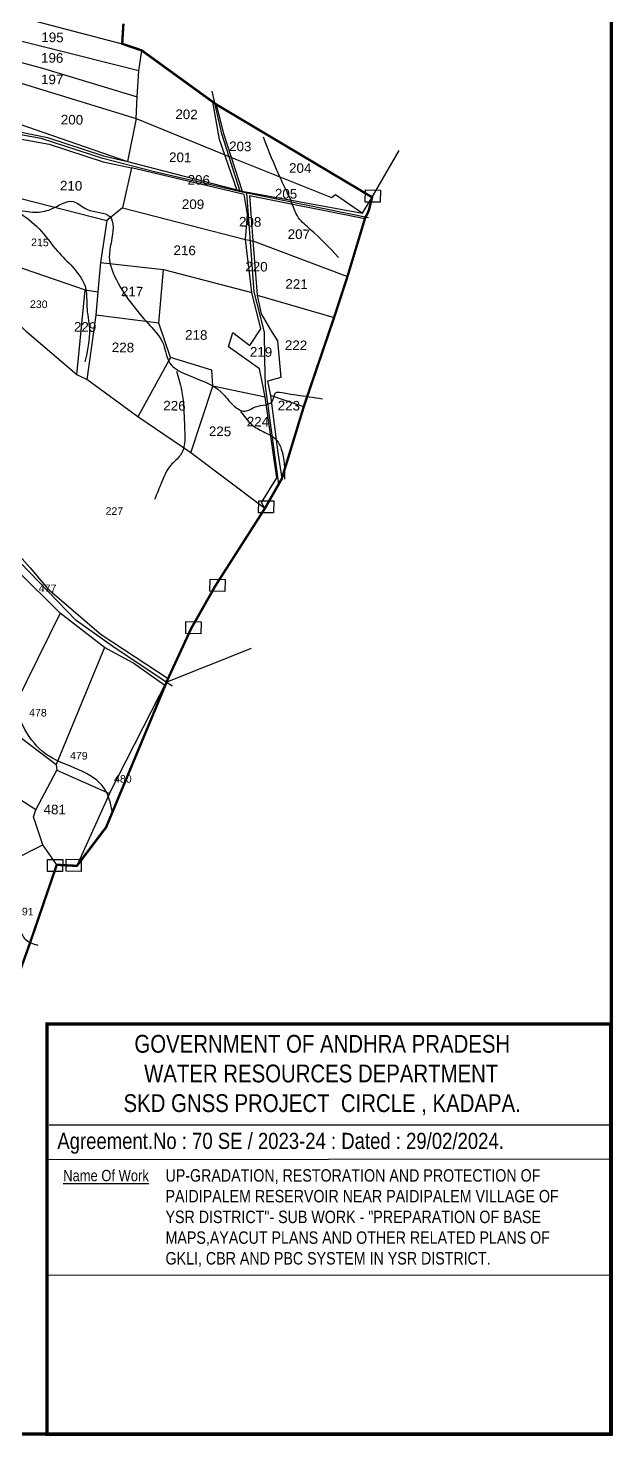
# Model space of a CAD drawing. Header units: inches. Extents: x 188154 to 219324, y 1610300 to 1617572.
# Drawn here: x 191825 to 193065, y 1611295 to 1614279 of the extents above; entities that cross this region are included whole.
import ezdxf
from ezdxf.enums import TextEntityAlignment as Align

# ---------------------------------------------------------------- set-up
doc = ezdxf.new("R2010")
doc.units = ezdxf.units.IN
doc.header["$LTSCALE"] = 15
doc.header["$MEASUREMENT"] = 0
for name, color, linetype in [('FRAME 025', 7, 'Continuous'), ('PAPER SIZE', 5, 'Continuous'), ('PLOTS', 7, 'Continuous'), ('PLOTS NO', 7, 'Continuous'), ('ROAD', 1, 'Continuous'), ('STREAM', 4, 'Continuous'), ('TITLEBLOCK', 7, 'Continuous'), ('VILLAGE BOUNDARY STONES', 1, 'Continuous'), ('VILLAGE BOUNDAY', 5, 'Continuous')]:
    doc.layers.add(name, color=color, linetype=linetype)
doc.styles.add('ARIALN', font='ARIALN.TTF')
doc.styles.get("Standard").update_dxf_attribs({"font": 'arial.ttf'})

msp = doc.modelspace()

# ---------------------------------------------------------------- linework, layer by layer
at = {"layer": 'FRAME 025', "lineweight": -3}
for points, elevation in [([(191869.8, 1611954.6), (193064.4, 1611954.6)], -0.5), ([(191865.5, 1611881.2), (193058.3, 1611882.1)], 3.8), ([(191866.7, 1611636.2), (193061.1, 1611635.6)], 4.9)]:
    msp.add_lwpolyline(points, dxfattribs=dict(at, elevation=elevation))
at = {"layer": 'PAPER SIZE', "color": 5, "const_width": 7.11}
for points in [[(193061.1, 1616258.8), (188158, 1616258.8), (188158, 1611298.8), (193061.1, 1611298.8)], [(191865.1, 1612168.4), (193060.3, 1612168.4), (193060.3, 1611298.7), (191865.1, 1611298.7)]]:
    msp.add_lwpolyline(points, close=True, dxfattribs=at)
at = {"layer": 'PLOTS'}
for points in [[(191208.8, 1614442), (191213.1, 1614409.2), (191209.8, 1614344.9), (191268.7, 1614331.7), (191255.3, 1614158.1), (191459.1, 1614114.6), (191627.5, 1614102.3), (191675.9, 1614100.4), (191805, 1614076.3), (192035.8, 1613996.3), (192278.4, 1613933.4), (192533.6, 1613886.9), (192554.2, 1613920.6)], [(191480.2, 1614423.3), (191464.3, 1614299.4), (191615.8, 1614261), (191630, 1614258.1), (191661, 1614246.5), (191855.1, 1614194.5), (192056.4, 1614133.5), (192059.5, 1614188.7), (192065.6, 1614231.9)], [(191652.1, 1614337.9), (191753.5, 1614316.1), (192024.3, 1614245.9)], [(192059.5, 1614188.7), (191659.2, 1614288.9)], [(190825.2, 1614202.7), (190970.5, 1614175.7), (191056.6, 1614173.7), (191099, 1614168.1), (191161.2, 1614153.6), (191256.6, 1614134), (191399, 1614114.2), (191468.7, 1614097.9), (191621.9, 1614086.7), (191676.8, 1614084.7), (191803.5, 1614060.1), (191865.7, 1614047.1), (191984.4, 1614008.1), (192035.8, 1613996.3)], [(191662.3, 1614206), (191812, 1614161.6), (192054.1, 1614087.3), (192056.4, 1614133.5)], [(192267.9, 1613934.8), (192230.6, 1614042.9), (192216.8, 1614122.7)], [(192223.5, 1614117.5), (192239.3, 1614055.5), (192278.4, 1613933.4)], [(192054.1, 1614087.3), (192035.8, 1613996.3)], [(192054.1, 1614087.3), (192248.9, 1614007.6), (192468.4, 1613919.8), (192476.5, 1613926.6), (192533.6, 1613886.9)], [(192326.9, 1613261.1), (192170.1, 1613378.8), (192057.4, 1613455.4), (191949.6, 1613534), (191927.9, 1613544.2), (191822.3, 1613634.6), (191718.7, 1613734.8), (191727.5, 1613799.2), (191741.7, 1613891.9), (191778.8, 1613925.5), (191803.3, 1614045.3), (191869.5, 1614033.3), (191984.3, 1613995.8), (192044.3, 1613982.6), (192025.2, 1613898), (192285.9, 1613830.7), (192301.3, 1613828.1), (192502, 1613752.8)], [(191618.8, 1613964.1), (191778.8, 1613925.5), (191991.5, 1613871.5)], [(191978.2, 1613782.3), (192112.1, 1613767.7), (192298.9, 1613718.8), (192285.9, 1613830.7), (192290.1, 1613884.1), (192283.1, 1613926.4), (192044.3, 1613982.6)], [(192278.4, 1613933.4), (192278.4, 1613933.4), (192278.4, 1613933.4)], [(192294.5, 1613924.3), (192539.1, 1613875.8)], [(192294.5, 1613924.3), (192301.3, 1613828.1), (192310.8, 1613713.1), (192319.1, 1613673.8), (192339, 1613639.8), (192353.5, 1613616), (192360.4, 1613538.5), (192332.5, 1613530.7), (192339, 1613500.4), (192354.2, 1613378.9), (192362.8, 1613324.1)], [(192025.2, 1613898), (191991.5, 1613871.5), (191978.2, 1613782.3), (191972.7, 1613720.2), (191968.1, 1613670.9), (191949.6, 1613534)], [(191727.5, 1613799.2), (191945.7, 1613724), (191972.7, 1613720.2)], [(192101.9, 1613653.5), (192112.1, 1613767.7)], [(191927.9, 1613544.2), (191945.7, 1613724)], [(192326.9, 1613261.1), (192319.8, 1613273.5), (192352.3, 1613325.5), (192327.1, 1613496.7), (192321.5, 1613525.7), (192315.3, 1613556.8), (192249.7, 1613603.8), (192258.7, 1613633.7), (192295.1, 1613606.1), (192318.4, 1613641.4), (192298.9, 1613718.8)], [(192310.8, 1613713.1), (192473.5, 1613665.6)], [(192126.5, 1613581), (192101.9, 1613653.5), (191968.1, 1613670.9)], [(192327.1, 1613496.7), (192216.4, 1613520), (192214.6, 1613554.4), (192126.5, 1613581), (192057.4, 1613455.4)], [(192170.1, 1613378.8), (192216.4, 1613520)], [(192409.1, 1613476.2), (192339, 1613500.4)], [(190524.1, 1613433.7), (190777.1, 1613283.5), (190972.5, 1613263.3), (191266.4, 1613097.5), (191287.8, 1613206.5), (191308.8, 1613204.6), (191321.9, 1613296), (191331.5, 1613397.3), (191336.7, 1613419.1), (191452.4, 1613413.8), (191528.1, 1613314), (191668.9, 1613266.7), (191731.2, 1613244.9), (191829.5, 1613134.8), (191866.8, 1613090.6), (191979.8, 1612993.9), (192121.5, 1612900.2)], [(192114.9, 1612885.9), (192047, 1612933.9), (191987, 1612966), (191893.1, 1613039.3), (191801.9, 1613129.2), (191707.2, 1613232.7), (191507.2, 1613309.9), (191450.6, 1613363.8), (191436.2, 1613326.4), (191533.4, 1613157.5), (191619.3, 1613058.4), (191601.6, 1613026)], [(191495, 1613153.6), (191544.4, 1613115.7), (191575.8, 1613035.7), (191601.6, 1613026), (191696.7, 1612926.2), (191709, 1612856.3), (191775.4, 1612800.8), (191884, 1612718.4), (191885.8, 1612706.4), (191997.4, 1612656.4), (192121.5, 1612900.2)], [(191893.1, 1613039.3), (191775.4, 1612800.8)], [(191987, 1612966), (191884, 1612718.4)], [(191409.5, 1612919.3), (191427.7, 1612824.8), (191488.9, 1612727.6), (191539.5, 1612644.4), (191558.6, 1612620.5), (191671.1, 1612492.4), (191704.4, 1612515.7), (191747.6, 1612525.1), (191794.9, 1612516.6), (191855.8, 1612547.8)], [(191841.5, 1612622.4), (191672.5, 1612730.6), (191709, 1612856.3)], [(191885.6, 1612505.6), (191855.8, 1612547.8), (191836.6, 1612607.2), (191841.5, 1612622.4), (191885.8, 1612706.4)], [(191997.4, 1612656.4), (191928.2, 1612503.3)]]:
    msp.add_lwpolyline(points, dxfattribs=at)
at = {"layer": 'ROAD'}
for points in [[(192546.6, 1613877.1), (192278.9, 1613931.2), (192093, 1613974.6), (191983.2, 1614002.6), (191852.5, 1614044.8), (191717.6, 1614069.5), (191629, 1614080), (191518.4, 1614088.5), (191466.1, 1614094), (191361.2, 1614111.4), (191263, 1614129.3), (191089.5, 1614163.6), (191056.9, 1614171.4), (190984.7, 1614171.3), (190848.6, 1614190.1), (190815.8, 1614197.5)], [(192274.2, 1613932.6), (192235.6, 1614054.7), (192215.2, 1614145.8)], [(192356.4, 1613312.1), (192328.1, 1613520), (192326.7, 1613577.7), (192325.7, 1613634.6), (192316.8, 1613671), (192304, 1613720.3), (192295, 1613845.2), (192288.7, 1613929.5)], [(192130.3, 1612884.2), (192004.5, 1612968.4), (191926.7, 1613023.1), (191727.9, 1613228.4), (191686.4, 1613251.9), (191522.4, 1613311.5), (191452.1, 1613375.9), (191425.2, 1613402.8), (191322.2, 1613412.1), (191174.2, 1613432.3), (191103.6, 1613425.5)]]:
    msp.add_lwpolyline(points, dxfattribs=at)
at = {"layer": 'STREAM'}
for points in [[(191497.6, 1614563.5), (191512.2, 1614522), (191540.5, 1614474.4), (191549.4, 1614429.1), (191580.2, 1614387.5), (191608.9, 1614340.9), (191631.2, 1614300.4), (191653.5, 1614254.9), (191655.1, 1614186.5), (191660.2, 1614124.9), (191668.3, 1614097.9), (191682.1, 1614052.1), (191714.9, 1614009.2), (191734.1, 1613959.3), (191743.6, 1613926.9), (191775.7, 1613906.1), (191802.3, 1613890.3), (191848.2, 1613853.7), (191887.3, 1613806), (191919.1, 1613772.8), (191947.3, 1613725.3), (191949.3, 1613689), (191954.7, 1613641.4), (191945.4, 1613571.5)], [(192482.9, 1613793), (192423.2, 1613852.5), (192398.4, 1613877), (192381.6, 1613914.4), (192375.8, 1613927.4), (192359.8, 1613961.3), (192323.7, 1614047.7)], [(191797.6, 1613895.7), (191839.2, 1613888.7), (191873.1, 1613895.2), (191920.6, 1613911.5), (191949.2, 1613895.2), (191998.2, 1613879.6), (192001.4, 1613827.4), (191997, 1613795.2), (192021, 1613729.3), (192082.7, 1613649), (192111.6, 1613608.9), (192125.4, 1613569), (192159.2, 1613545.5), (192234.4, 1613507.6), (192261.8, 1613477.9), (192284.7, 1613467.2), (192307.1, 1613476.5), (192343.9, 1613490.3), (192349.6, 1613506.1), (192367.9, 1613505.8), (192394.1, 1613501.5), (192448.8, 1613493.6)], [(192139.6, 1613551.8), (192150.2, 1613511.9), (192154.5, 1613477.7), (192156.3, 1613437.2), (192147.6, 1613373.7), (192127.4, 1613352.5), (192107.8, 1613316.3), (192093, 1613279.9)], [(192275.2, 1613466.6), (192298.7, 1613439.2), (192323.1, 1613423.8), (192351.5, 1613406), (192361.6, 1613386.8), (192368.7, 1613323.1)], [(192003.7, 1612615.8), (191987.1, 1612666.9), (191932.4, 1612707), (191869.3, 1612735.7), (191822.3, 1612785.2), (191786, 1612840.9), (191702.9, 1612883.3), (191693.3, 1612954.5), (191639.1, 1613001.5), (191617, 1613045), (191595.2, 1613066), (191555.5, 1613124.8), (191521.6, 1613174.8), (191488.4, 1613210.7), (191449, 1613284.5), (191435.6, 1613323.1), (191443.4, 1613373.5), (191458.4, 1613379), (191511, 1613320.7), (191674.7, 1613255)], [(191759.2, 1612390.2), (191779.4, 1612385.1), (191792.3, 1612379.2), (191805.7, 1612367.4), (191818.5, 1612347.9), (191845.3, 1612335.5)]]:
    msp.add_spline(points, degree=3, dxfattribs=at)
at = {"layer": 'VILLAGE BOUNDARY STONES'}
for points in [[(192539.9, 1613936), (192571.8, 1613935.5), (192571.5, 1613910.1), (192539.5, 1613910.5)], [(192313.8, 1613277.3), (192345.8, 1613276.9), (192345.4, 1613251.4), (192313.5, 1613251.9)], [(192210.6, 1613110.8), (192242.5, 1613110.4), (192242.2, 1613084.9), (192210.3, 1613085.3)], [(192159.4, 1613021.1), (192191.4, 1613020.7), (192191, 1612995.2), (192159.1, 1612995.6)], [(191866.2, 1612517), (191898.2, 1612516.5), (191897.8, 1612491.1), (191865.9, 1612491.5)], [(191905.6, 1612517.4), (191937.5, 1612517), (191937.2, 1612491.5), (191905.3, 1612492)]]:
    msp.add_lwpolyline(points, close=True, dxfattribs=at)
at = {"layer": 'VILLAGE BOUNDAY', "const_width": 5.08}
msp.add_lwpolyline([(192026.9, 1614288.4), (192024.3, 1614245.9), (192065.6, 1614231.9), (192223.5, 1614117.5), (192554.2, 1613920.6), (192547.1, 1613892.3), (192539.1, 1613875.8), (192502, 1613752.8), (192473.5, 1613665.6), (192409.1, 1613476.2), (192362.8, 1613324.1), (192326.9, 1613261.1), (192222.7, 1613098.3), (192170.5, 1613006.4), (192121.5, 1612900.2), (191990.2, 1612585.1), (191928.2, 1612503.3), (191885.6, 1612505.6), (191829.1, 1612340.7), (191764.9, 1612160.5)], dxfattribs=at)
at = {"layer": 'VILLAGE BOUNDAY'}
for points in [[(192554.2, 1613920.6), (192611.8, 1614019.6)], [(192117.7, 1612892.7), (192298.7, 1612964.7)]]:
    msp.add_lwpolyline(points, dxfattribs=at)

# ---------------------------------------------------------------- texts
at = {"layer": 'PLOTS NO'}
for s, height, p in [('195', 20.3, (191876.5, 1614259.6)), ('196', 20.3, (191875.9, 1614216)), ('197', 20.3, (191875.9, 1614170.3)), ('200', 20.3, (191917.9, 1614084.9)), ('202', 20.3, (192160.7, 1614096.4)), ('203', 20.3, (192274.7, 1614028.4)), ('201', 20.3, (192147.4, 1614005.2)), ('204', 20.3, (192401.8, 1613982.4)), ('206', 20.3, (192186.6, 1613957.3)), ('210', 20.3, (191916, 1613945)), ('205', 20.3, (192371.7, 1613928)), ('209', 20.3, (192174.5, 1613905.8)), ('208', 20.3, (192295.7, 1613868.5)), ('207', 20.3, (192398.8, 1613842.3)), ('215', 16, (191849.9, 1613824.9)), ('216', 20.3, (192156.8, 1613808)), ('220', 20.3, (192309, 1613773.5)), ('217', 20.3, (192045.4, 1613720.8)), ('221', 20.3, (192394, 1613736.6)), ('230', 16, (191847.4, 1613693.8)), ('229', 20.3, (191945.7, 1613645.7)), ('218', 20.3, (192181.4, 1613628.8)), ('228', 20.3, (192026, 1613602.2)), ('219', 20.3, (192318.7, 1613592.7)), ('222', 20.3, (192392.9, 1613606.9)), ('226', 20.3, (192135.1, 1613478.7)), ('223', 20.3, (192377.7, 1613478.9)), ('224', 20.3, (192312.1, 1613444.8)), ('225', 20.3, (192231.8, 1613424.4)), ('227', 16, (192007.7, 1613255.3)), ('477', 16, (191866.1, 1613091.6)), ('478', 16, (191845.7, 1612828.1)), ('479', 16, (191932.4, 1612736.8)), ('480', 16, (192025.7, 1612687.7)), ('481', 20.3, (191881.3, 1612622.8)), ('491', 16, (191817.9, 1612406.5))]:
    msp.add_text(s, height=height, rotation=359.2356, dxfattribs=at).set_placement(p, align=Align.MIDDLE_CENTER)
at = {"layer": 'TITLEBLOCK', "extrusion": (0.000201441, 0.004807, 0.999988), "style": 'ARIALN'}
msp.add_text('%%UName Of Work', height=23.953, rotation=359.9999, dxfattribs=at).set_placement((191899.3, 1611816.1, 7787.1))
at = {"layer": 'TITLEBLOCK', "extrusion": (0.000201441, 0.004807, 0.999988), "attachment_point": 1, "text_direction": (1, -1e-06, -0.000201), "style": 'ARIALN'}
for s, insert, char_height, width in [('\\pi43.28974;GOVERNMENT OF ANDHRA PRADESH  \\P\\pi63.80427;WATER RESOURCES DEPARTMENT      \\P\\pi20.22858;SKD GNSS PROJECT  CIRCLE , KADAPA.', (192006.9, 1612145, -6.3), 37.711, 877.321), ('Agreement.No : 70 SE / 2023-24 : Dated : 29/02/2024.', (191886.8, 1611937.5, -2.5), 34.253, 1105.651), ('UP-GRADATION, RESTORATION AND PROTECTION OF PAIDIPALEM RESERVOIR NEAR PAIDIPALEM VILLAGE OF YSR DISTRICT"- SUB WORK - "PREPARATION OF BASE MAPS,AYACUT PLANS AND OTHER RELATED PLANS OF GKLI, CBR AND PBC SYSTEM IN YSR DISTRICT.', (192116.2, 1611860.3, -1.7), 26.3486, 850.501)]:
    msp.add_mtext(s, dxfattribs=dict(at, insert=insert, char_height=char_height, width=width))

doc.saveas('drawing.dxf')
